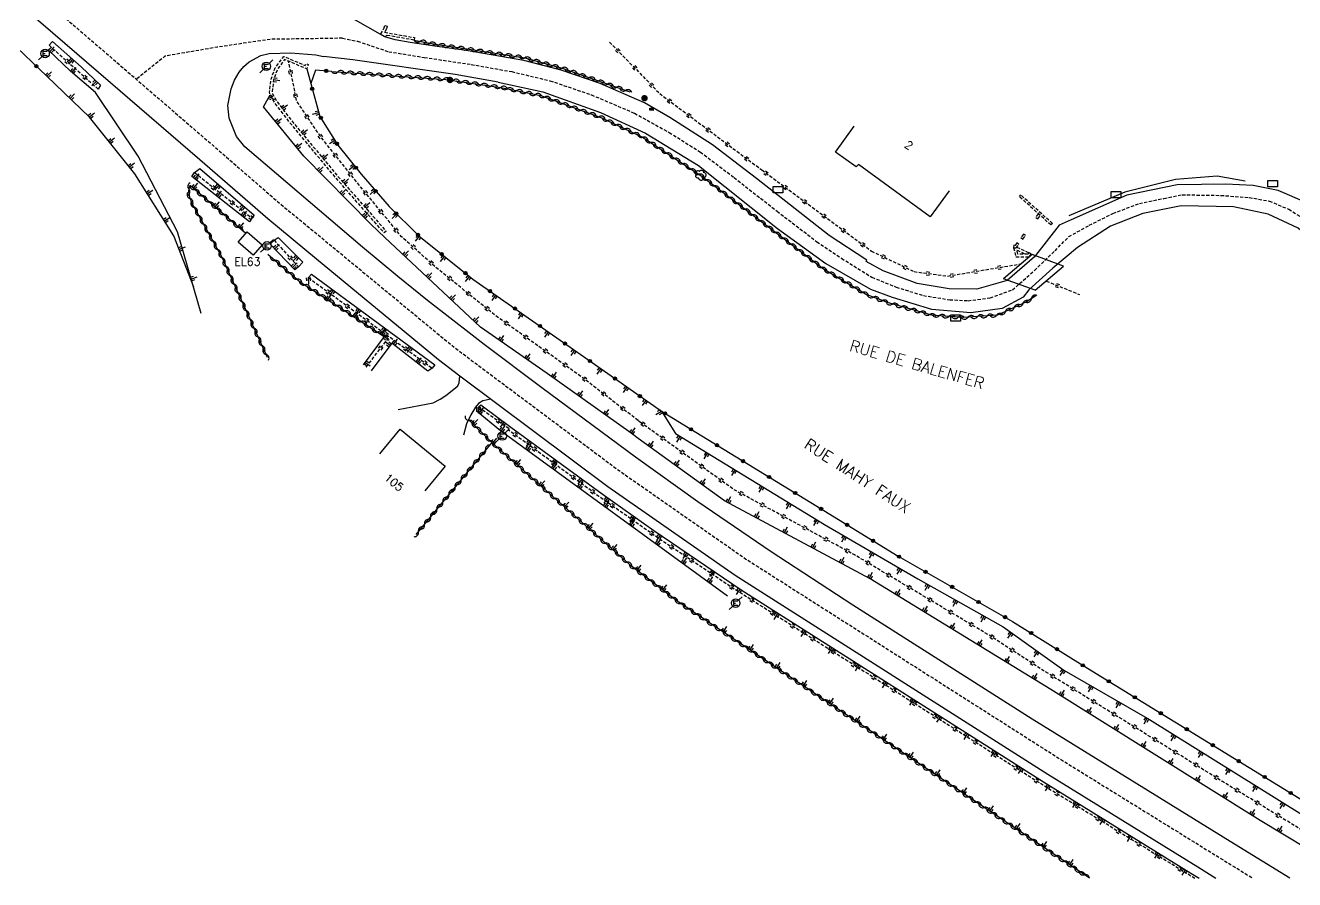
# Model space of a CAD drawing. Header units: millimetres. Extents: x 136000 to 137000, y 121000 to 122000.
# Drawn here: x 136686.6 to 136884.3, y 120999.8 to 121132.9 of the extents above; entities that cross this region are included whole.
import ezdxf
from ezdxf.enums import TextEntityAlignment as Align

# ---------------------------------------------------------------- set-up
doc = ezdxf.new("R2010")
doc.units = ezdxf.units.MM
doc.linetypes.add('DASHED', pattern=[0.75, 0.5, -0.25])
doc.layers.get('0').update_dxf_attribs({"linetype": 'CONTINUOUS'})
for name, color, linetype in [('W0001', 6, 'DASHED'), ('W0008', 7, 'CONTINUOUS'), ('W0100', 7, 'CONTINUOUS'), ('W0112', 1, 'DASHED'), ('W0120', 7, 'CONTINUOUS'), ('W0211', 2, 'CONTINUOUS'), ('W0220', 5, 'DASHED'), ('W0300', 7, 'CONTINUOUS'), ('W0302', 3, 'CONTINUOUS'), ('W0310', 3, 'CONTINUOUS'), ('W0322', 7, 'CONTINUOUS'), ('W0400', 7, 'CONTINUOUS'), ('W0471', 7, 'CONTINUOUS'), ('W0984', 7, 'CONTINUOUS'), ('W0989', 7, 'CONTINUOUS'), ('W0991', 7, 'CONTINUOUS'), ('W1471', 7, 'CONTINUOUS'), ('W1473', 7, 'CONTINUOUS')]:
    doc.layers.add(name, color=color, linetype=linetype)
doc.styles.get("Standard").update_dxf_attribs({"font": 'romans.shx', "width": 0.85})

# ---------------------------------------------------------------- blocks, each defined once
blk = doc.blocks.new('T471')
for p, q in [((-0.333334, 0.333334), (-0.333334, -0.333334)), ((-0.333334, 0.333334), (0.333334, 0.333334)), ((-0.333334, 0), (0, 0)), ((0.500001, 0.500001), (1.000002, 1.000002)), ((-0.500001, -0.500001), (-1.000002, -1.000002)), ((-0.333334, -0.333334), (0.333334, -0.333334))]:
    blk.add_line(p, q)
blk.add_ellipse((0, 0), major_axis=(0.471405, 0.471405), ratio=1, start_param=5.4977871438, end_param=11.780972451)
blk = doc.blocks.new('t211o')
at = {"color": 0, "linetype": 'Continuous'}
for p, q in [((-0.29, 0.5), (-0.29, 0)), ((0, 1), (0, 0)), ((0.29, 0.5), (0.29, 0))]:
    blk.add_line(p, q, dxfattribs=at)
blk = doc.blocks.new('t322o')
at = {"color": 0, "linetype": 'Continuous'}
for radius in [0.25, 0.15]:
    blk.add_circle((0, 0), radius, dxfattribs=at)
blk = doc.blocks.new('t310o')
at = {"color": 0, "linetype": 'Continuous'}
for centre, start, end in [((-0.5, 0.38), 216.8699, 323.1304), ((0.5, -0.37), 36.8699, 143.1303)]:
    blk.add_arc(centre, 0.625, start, end, dxfattribs=at)
blk = doc.blocks.new('t220o')
at = {"color": 0, "linetype": 'Continuous'}
for p, q in [((-0.25, 0.25), (0.25, 0.25)), ((-0.25, -0.25), (0.25, -0.25))]:
    blk.add_line(p, q, dxfattribs=at)
blk = doc.blocks.new('T1471')
at = {"color": 0, "linetype": 'Continuous', "flags": 128}
blk.add_lwpolyline([(-0.75, -0.5), (-0.75, 0.5), (0.75, 0.5), (0.75, -0.5), (-0.75, -0.5)], dxfattribs=at)
blk = doc.blocks.new('T400')
for p, q in [((-0.15, 0.3), (0.15, 0.3)), ((-0.15, -0.25), (-0.15, 0.3)), ((-0.15, 0.15), (0.15, 0.15)), ((-0.15, 0), (0.15, 0)), ((0.15, 0.3), (0.15, -0.25)), ((-0.15, -0.15), (0.15, -0.15)), ((-0.15, -0.25), (-0.15, -0.3)), ((-0.15, -0.3), (0.15, -0.3)), ((0.15, -0.3), (0.15, -0.25))]:
    blk.add_line(p, q)
blk = doc.blocks.new('T300')
for p, q in [((-0.8, 0.51), (-0.86, 0.34)), ((-0.86, 0.34), (-0.86, 0.17)), ((-0.86, 0.17), (-0.74, 0.06)), ((-0.69, 0.63), (-0.8, 0.51)), ((-0.8, -0.06), (-0.74, 0.06)), ((-0.74, 0.06), (-0.69, 0.11)), ((-0.57, 0.69), (-0.69, 0.63)), ((-0.46, 0.69), (-0.57, 0.69)), ((-0.29, 0.63), (-0.46, 0.69)), ((-0.29, 0.63), (-0.17, 0.74)), ((-0.23, 0.57), (-0.29, 0.63)), ((-0.17, 0.74), (-0.06, 0.8)), ((-0.06, 0.8), (0.06, 0.8)), ((0.06, 0.8), (0.23, 0.74)), ((0.23, 0.74), (0.34, 0.63)), ((0.34, 0.63), (0.4, 0.51)), ((0.46, 0.46), (0.34, 0.46)), ((0.4, 0.51), (0.4, 0.46)), ((0.57, 0.4), (0.46, 0.46)), ((0.57, 0.4), (0.69, 0.29)), ((0.69, 0.29), (0.74, 0.17)), ((0.74, 0.06), (0.69, -0.17)), ((0.74, 0.17), (0.74, 0.06)), ((-0.8, -0.17), (-0.8, -0.06)), ((-0.8, -0.23), (-0.8, -0.17)), ((-0.74, -0.34), (-0.8, -0.23)), ((-0.69, -0.4), (-0.74, -0.34)), ((-0.51, -0.46), (-0.69, -0.4)), ((-0.4, -0.46), (-0.51, -0.46)), ((-0.4, -0.46), (-0.34, -0.46)), ((-0.34, -0.46), (-0.34, -0.4)), ((-0.34, -0.51), (-0.34, -0.46)), ((-0.29, -0.63), (-0.34, -0.51)), ((-0.17, -0.74), (-0.29, -0.63)), ((-0.06, -0.8), (-0.17, -0.74)), ((0.06, -0.8), (-0.06, -0.8)), ((0.17, -0.74), (0.06, -0.8)), ((0.23, -0.69), (0.17, -0.74)), ((0.29, -0.46), (0.23, -0.46)), ((0.29, -0.63), (0.23, -0.69)), ((0.46, -0.4), (0.29, -0.46)), ((0.34, -0.51), (0.29, -0.63)), ((0.34, -0.51), (0.34, -0.46)), ((0.57, -0.34), (0.46, -0.4)), ((0.63, -0.29), (0.57, -0.34)), ((0.69, -0.17), (0.63, -0.29))]:
    blk.add_line(p, q)
blk = doc.blocks.new('T1473')
at = {"color": 0, "linetype": 'Continuous', "const_width": 0.5, "flags": 128}
blk.add_lwpolyline([(-0.25, 0, 1), (0.25, 0, 1)], format="xyb", close=True, dxfattribs=at)

msp = doc.modelspace()

# ---------------------------------------------------------------- linework, layer by layer
at = {"layer": 'W0001', "flags": 128}
for points in [[(136325.71, 121456.05), (136360.33, 121402.15), (136362.53, 121398.81), (136365.31, 121394.74), (136369.35, 121389.01), (136373.5, 121383.52), (136382.78, 121373.23), (136387.75, 121368.52), (136393.02, 121364.04), (136399.27, 121359.09), (136404.07, 121355.54), (136444.96, 121325.92), (136466.15, 121310.58), (136478, 121301.94), (136504.71, 121282.61), (136504.71, 121282.61), (136534.47, 121260.37), (136551.86, 121247.75), (136551.86, 121247.75), (136566.08, 121238.11), (136573.32, 121232.79), (136584.33, 121224.49), (136600.1, 121212.18), (136613.08, 121202.26), (136623.39, 121193.62), (136634.52, 121184.29), (136649.09, 121171.74), (136657.99, 121164.18), (136677.28, 121147.38), (136692.84, 121133.97), (136701.81, 121126.24), (136715.72, 121114.23), (136726.29, 121105.06), (136733.85, 121098.84), (136752.79, 121083.19), (136756.09, 121080.68), (136779.06, 121063.5), (136798.81, 121049.73), (136847.44, 121018.77), (136870.76, 121004.33), (136877.78, 121000)], [(136735.98, 121130.85), (136724.69, 121130.68), (136716.44, 121129.45), (136708.32, 121128.06), (136703.88, 121124.46)]]:
    msp.add_lwpolyline(points, dxfattribs=at)
at = {"layer": 'W0001'}
msp.add_lwpolyline([(136735.98, 121130.85), (136738.32, 121130.38), (136743.17, 121128.76), (136748.71, 121127.87), (136756.02, 121126.77), (136762.33, 121125.65), (136768.29, 121124.24), (136774.74, 121122.04), (136781.45, 121119.18), (136786.87, 121116.17), (136791.71, 121113.13), (136796.97, 121109.16), (136803.65, 121103.91), (136809.87, 121099.16), (136813.71, 121096.57), (136818.43, 121093.62), (136822.2, 121092.09), (136826.46, 121090.77), (136830.55, 121090.12), (136833.4, 121089.97), (136836.87, 121090.41), (136840.31, 121091.66), (136843.75, 121094.67), (136846.95, 121097.76), (136849.1, 121099.96), (136852.29, 121101.72), (136855.98, 121103.57), (136860.1, 121105.11), (136863.91, 121105.89), (136866.75, 121106.47), (136872.78, 121106.37), (136877.19, 121106.05), (136880.33, 121105.49), (136883.36, 121104.21), (136887.08, 121101.91)], dxfattribs=at)
at = {"layer": 'W0008', "flags": 128}
for points in [[(136675.3, 121145.1), (136690.87, 121131.68), (136699.84, 121123.96), (136713.74, 121111.94), (136724.34, 121102.76), (136731.93, 121096.5), (136750.91, 121080.82), (136754.27, 121078.27), (136777.29, 121061.05), (136797.14, 121047.22), (136845.83, 121016.21), (136869.17, 121001.76), (136872.02, 121000)], [(136883.54, 121000), (136874.9, 121005.34), (136843.37, 121024.81), (136815.48, 121042.52), (136802.72, 121050.83), (136791.33, 121058.63), (136781.62, 121065.58), (136767.03, 121076.39), (136758.05, 121083.15), (136756.17, 121084.59), (136749.2, 121089.99), (136744.57, 121093.76), (136739.11, 121098.3), (136739.11, 121098.3), (136720.78, 121113.95), (136719.47, 121115.55), (136718.34, 121118.39), (136718.14, 121120.4), (136718.62, 121122.95), (136719.17, 121124.32), (136719.9, 121125.59), (136720.61, 121126.45), (136721.46, 121127.17), (136723.26, 121128.15), (136724.58, 121128.49), (136727.91, 121128.59), (136731.8, 121128.25), (136733.01, 121128)], [(136744.66, 121073), (136750.08, 121074.06), (136751.19, 121074.65), (136752.05, 121075.21), (136753.32, 121076.17), (136753.92, 121076.7), (136754.17, 121077.17), (136754.27, 121078.27)], [(136759.06, 121074.63), (136757.81, 121074.38), (136757.16, 121073.94), (136756.71, 121073.37), (136755.98, 121072.21), (136755.31, 121070.8), (136754.82, 121069.02)]]:
    msp.add_lwpolyline(points, dxfattribs=at)
at = {"layer": 'W0008'}
for points in [[(136886.19, 121105.23), (136881.7, 121107.13), (136877.81, 121107.93), (136873.56, 121108.12), (136866, 121108), (136858.11, 121106.39), (136849.46, 121102.56), (136848.55, 121102.14), (136847.58, 121101.71), (136843.92, 121096.99), (136843.73, 121096.78), (136839.5, 121093.13), (136834.78, 121091.79), (136830.44, 121091.84), (136825.48, 121092.63), (136820.18, 121094.62), (136817.56, 121096.07), (136817.65, 121096.29), (136811.79, 121100.12), (136800.46, 121109), (136793.61, 121114.23), (136786.97, 121118.5), (136783.02, 121120.78), (136776.13, 121123.79), (136770.05, 121125.87), (136764.21, 121127.38), (136755.24, 121128.93), (136750.34, 121129.63), (136746.51, 121130.19), (136744.16, 121130.6), (136742.58, 121131.06), (136736.92, 121134.28)], [(136760.22, 121124.03), (136753.54, 121125.18), (136737.58, 121127.47), (136733.01, 121128)], [(136760.23, 121124.03), (136767.17, 121122.5), (136776.18, 121119.3), (136783.17, 121116.07), (136791.43, 121111.01), (136803.75, 121101.22), (136811.23, 121095.78), (136818.23, 121091.75)], [(137000, 121066.88), (136996.14, 121067.13), (136978.99, 121069.56), (136951.07, 121071.18), (136943.29, 121070.94), (136934.26, 121070.84), (136926.78, 121071.56), (136917.05, 121073.92), (136910.22, 121076.97), (136905.08, 121080.24), (136901.64, 121083.25), (136893.95, 121092.13), (136889.58, 121097.13), (136884.8, 121101.29), (136880.15, 121103.47), (136874.73, 121104.59), (136866.59, 121104.75), (136860.63, 121103.54), (136855.57, 121101.56), (136850.47, 121098.24), (136846.62, 121095.06), (136842.85, 121091.68), (136842, 121090.51), (136838.71, 121088.75)], [(136838.71, 121088.75), (136833.82, 121088.1), (136827.79, 121088.6), (136821.65, 121090.45), (136818.25, 121091.74)]]:
    msp.add_lwpolyline(points, dxfattribs=at)
at = {"layer": 'W0100'}
msp.add_lwpolyline([(136830.45, 121107.06), (136827.5, 121103.02), (136816.32, 121111.18), (136815.99, 121110.82), (136812.78, 121113.1), (136815.68, 121117.17)], dxfattribs=at)
at = {"layer": 'W0100', "flags": 128}
msp.add_lwpolyline([(136719.75, 121099.1), (136721.12, 121100.7), (136723.47, 121098.68), (136722.09, 121097.08)], close=True, dxfattribs=at)
msp.add_lwpolyline([(136741.77, 121066.1), (136744.95, 121069.96), (136751.96, 121064.2), (136748.78, 121060.34)], dxfattribs=at)
at = {"layer": 'W0112'}
for p, q in [((136742.48, 121132.45), (136742.57, 121132.83)), ((136841.6, 121106.44), (136841.37, 121106.21)), ((136846.55, 121102), (136841.6, 121106.44)), ((136844.27, 121102.72), (136844.66, 121103.24)), ((136844.66, 121103.24), (136844.33, 121103.48)), ((136840.91, 121098.18), (136841.33, 121098.72)), ((136841.96, 121099.58), (136842.35, 121100.11)), ((136842.35, 121100.11), (136842.02, 121100.34)), ((136840.5, 121098.2), (136840.91, 121098.18)), ((136842.88, 121097.41), (136841, 121098.3)), ((136841.04, 121097.84), (136842.4, 121097.2)), ((136842.95, 121096.79), (136843.24, 121097.23))]:
    msp.add_line(p, q, dxfattribs=at)
for points in [[(136747.12, 121130.57), (136742.89, 121131.31), (136742.6, 121131.09), (136741.99, 121131.41), (136741.94, 121131.54), (136742.48, 121132.45)], [(136742.57, 121132.83), (136742.95, 121132.74), (136742.85, 121132.3), (136742.54, 121131.78)], [(136742.54, 121131.78), (136747.19, 121130.96), (136747.12, 121130.57)], [(136846.55, 121102), (136846.31, 121101.77), (136841.37, 121106.21)], [(136844.33, 121103.48), (136843.95, 121102.95), (136844.27, 121102.72)], [(136840.72, 121098.59), (136840.52, 121098.6), (136840.5, 121098.2)], [(136841.33, 121098.72), (136841.01, 121098.97), (136840.72, 121098.59)], [(136842.02, 121100.34), (136841.64, 121099.81), (136841.96, 121099.58)], [(136840.49, 121098.2), (136840.86, 121096.8), (136842.95, 121096.79)], [(136843.24, 121097.23), (136842.9, 121097.45), (136842.73, 121097.2), (136841.17, 121097.2), (136841.01, 121097.81), (136841, 121097.81), (136841.04, 121097.84)]]:
    msp.add_lwpolyline(points, dxfattribs=at)
at = {"layer": 'W0112', "flags": 128}
msp.add_lwpolyline([(136742.77, 121100.79), (136742.47, 121100.52), (136734.9, 121109.14), (136727.73, 121117.78), (136725.51, 121120.67), (136724.71, 121122.02), (136724.62, 121122.5), (136724.85, 121124.47), (136725.5, 121126.26), (136726.84, 121128.02), (136730.17, 121126.61), (136730.27, 121126.91), (136730.65, 121126.78), (136730.41, 121126.07), (136727.57, 121127.28), (136726.97, 121127.53), (136725.83, 121126.04), (136725.25, 121124.4), (136725.02, 121122.48), (136725.07, 121122.19), (136725.83, 121120.9), (136728.03, 121118.03), (136735.21, 121109.4)], close=True, dxfattribs=at)
at = {"layer": 'W0120'}
msp.add_line((136843.84, 121091.63), (136838.94, 121093.4), dxfattribs=at)
msp.add_lwpolyline([(136843.86, 121091.63), (136848.29, 121095.35), (136843.39, 121097.17), (136838.94, 121093.4)], dxfattribs=at)
at = {"layer": 'W0211', "flags": 128}
for points in [[(136690.27, 121129.76), (136690.81, 121130.33), (136695.29, 121126.42), (136698.29, 121123.54), (136697.94, 121122.91)], [(136713.99, 121088), (136710.29, 121100.69), (136704.14, 121112.5), (136697.51, 121122.4), (136693.63, 121125.73), (136690.19, 121129)], [(136712.83, 121092.08), (136712.83, 121092.08), (136709.69, 121100.08), (136703.62, 121109.72), (136696.59, 121118.58), (136689.95, 121124.92)], [(136730.41, 121126.07), (136731.02, 121123.8)], [(136782.05, 121068.52), (136780.93, 121069.33), (136767.83, 121078.64), (136757.46, 121085.85), (136742.58, 121099.83), (136740.37, 121101.91), (136729.95, 121112.49), (136723.68, 121120.15), (136724.71, 121122.02)], [(136730.68, 121093.56), (136731.15, 121094.12), (136750.37, 121080), (136749.95, 121079.47), (136749.25, 121079), (136743.67, 121083.37), (136740.42, 121079.04)], [(136742.46, 121084.37), (136739.19, 121079.98)], [(136756.81, 121072.87), (136760.58, 121069.77), (136795.95, 121044.02)], [(136757.18, 121073.41), (136757.54, 121073.73), (136762.21, 121070.29), (136776.4, 121059.89), (136784.45, 121054.18), (136798.09, 121044.94), (136845.16, 121015.02), (136868.11, 121000.81), (136869.42, 121000)], [(136785.64, 121072.76), (136787.82, 121069.28), (136811.06, 121055.12), (136825.57, 121046.65), (136838.86, 121039.16), (136848.34, 121032.41), (136861.64, 121024.73), (136895.43, 121003.68), (136901.25, 121000)], [(136893.8, 121000), (136878.91, 121008.99), (136846.3, 121029.39), (136818.18, 121046.65), (136795.49, 121058.78), (136782.05, 121068.52)]]:
    msp.add_lwpolyline(points, dxfattribs=at)
for points in [[(136721.48, 121102.28), (136712.53, 121109.31), (136712.94, 121109.92), (136713.75, 121110.56), (136722.21, 121103.28), (136721.88, 121102.81)], [(136728.56, 121094.78), (136724.72, 121098.75), (136725.31, 121099.39), (136725.95, 121099.81), (136729.8, 121095.96), (136729.11, 121095.25)]]:
    msp.add_lwpolyline(points, close=True, dxfattribs=at)
at = {"layer": 'W0220'}
msp.add_line((136845.59, 121093.03), (136850.74, 121090.94), dxfattribs=at)
msp.add_lwpolyline([(136777.56, 121130.26), (136785.38, 121122.23), (136801.29, 121110.34), (136818.35, 121097.71), (136825, 121094.5), (136830.22, 121093.81), (136841.6, 121095.7)], dxfattribs=at)
at = {"layer": 'W0220', "flags": 128}
for points in [[(136690.27, 121129.76), (136694.62, 121125.9), (136697.94, 121122.91)], [(136782.6, 121070.85), (136773.25, 121078.07), (136759.77, 121087.67), (136750.49, 121095.18), (136745.19, 121099.93), (136739.77, 121106.52), (136732.49, 121115.61), (136728.85, 121121.07), (136727.57, 121127.28)], [(136712.94, 121109.92), (136721.88, 121102.81)], [(136725.31, 121099.39), (136729.11, 121095.25)], [(136730.68, 121093.56), (136749.95, 121079.47)], [(136739.66, 121079.63), (136743.28, 121084.34)], [(136757.18, 121073.41), (136762.04, 121069.98), (136761.87, 121069.98), (136761.83, 121069.87), (136775.91, 121059.54), (136785.52, 121052.77), (136797.07, 121045.06), (136844.99, 121014.59), (136867.94, 121000.51), (136868.76, 121000)], [(136897.63, 121000), (136873.04, 121015.07), (136845.12, 121032.37), (136836.62, 121037.9), (136815.73, 121050.38), (136796.95, 121060.53), (136782, 121071.29)]]:
    msp.add_lwpolyline(points, dxfattribs=at)
at = {"layer": 'W0302'}
msp.add_lwpolyline([(136876.58, 121108.6), (136872.2, 121109.36), (136865.7, 121108.85), (136857.82, 121106.86), (136849.08, 121103.18)], dxfattribs=at)
at = {"layer": 'W0310'}
msp.add_line((136820.99, 121089.63), (136817.68, 121090.89), dxfattribs=at)
for points in [[(136747.11, 121130.57), (136750.41, 121129.91), (136755.32, 121129.2), (136764.38, 121127.8), (136770.17, 121126.19), (136780.72, 121122.49)], [(136734.25, 121125.67), (136752.08, 121124.44), (136760.66, 121123.19)], [(136760.65, 121123.2), (136766.88, 121121.91), (136776.21, 121118.53), (136782.69, 121115.45), (136791.8, 121109.46), (136803.21, 121100.79), (136810.89, 121094.93), (136817.68, 121090.89)], [(136844.11, 121090.81), (136842.53, 121089.81), (136838.01, 121087.72), (136832.67, 121087.33), (136827.76, 121087.72), (136820.99, 121089.63)]]:
    msp.add_lwpolyline(points, dxfattribs=at)
at = {"layer": 'W0310', "flags": 128}
for points in [[(136720.9, 121100.45), (136712.32, 121107.85), (136712.14, 121107.81), (136712, 121107.08), (136712.14, 121106.09), (136712.52, 121105.15), (136717.17, 121096.73), (136724.24, 121081.17)], [(136724.33, 121097.22), (136729.44, 121092.86), (136729.44, 121092.86), (136734.94, 121089.35), (136742.46, 121084.37)], [(136852.32, 121000), (136792.98, 121039.89), (136788.07, 121043.2), (136781.01, 121048.61), (136759.22, 121067.89), (136755.77, 121071.33)], [(136759.22, 121067.89), (136747.42, 121053.53)]]:
    msp.add_lwpolyline(points, dxfattribs=at)
at = {"layer": 'W0322', "flags": 128}
for points in [[(136679, 121123.67), (136684.17, 121130.46), (136689.95, 121124.92)], [(136734.25, 121125.67), (136731.75, 121125.87), (136731.02, 121123.8), (136732.45, 121118.68), (136735.26, 121114.22), (136738.88, 121109.66), (136743.22, 121104.66), (136747.87, 121100.09), (136756.29, 121093.34), (136774.17, 121080.82), (136784.42, 121073.62), (136785.64, 121072.76), (136808.9, 121058.53), (136822.51, 121050.18), (136840.35, 121040.01), (136851.35, 121033.12), (136874.92, 121018.65), (136905.28, 121000)]]:
    msp.add_lwpolyline(points, dxfattribs=at)

# ---------------------------------------------------------------- block references
at = {"layer": 'W0211'}
for p, rotation in [((136690.4, 121128.8), 316.4557505466429), ((136693.99, 121127.55), 138.9006269855177), ((136693.82, 121125.56), 319.4083192659906), ((136689.95, 121124.92), 316.3244377114891), ((136697.65, 121124.15), 136.2712930136338), ((136725.24, 121124.37), 259.8000175763375), ((136693.57, 121121.47), 316.3244377114891), ((136724.55, 121121.73), 240.9073295040576), ((136726.6, 121119.85), 306.9713565599386), ((136696.59, 121118.58), 308.4521400638552), ((136725.7, 121117.68), 309.3200547235413), ((136732.28, 121119.28), 105.6245984694843), ((136729.75, 121115.97), 309.7101682359637), ((136699.7, 121114.67), 308.4521400638499), ((136728.87, 121113.81), 309.3200547235413), ((136734.78, 121114.98), 122.2119239869669), ((136732.94, 121112.12), 309.7101682355425), ((136702.81, 121110.75), 308.4521400638499), ((136732.26, 121110.14), 314.5525266872486), ((136737.81, 121111.01), 128.4874183859638), ((136712.72, 121107.51), 319.2274021913223), ((136712.97, 121108.97), 321.8589917823132), ((136736.17, 121108.3), 311.2807171380337), ((136705.59, 121106.6), 302.2040164041151), ((136716.76, 121107.97), 139.2648199933741), ((136716.47, 121106.22), 321.8589917823066), ((136735.77, 121106.58), 314.552526687225), ((136741.03, 121107.18), 130.8994149880268), ((136716.1, 121104.59), 319.227402191316), ((136720.55, 121104.71), 139.2648199933443), ((136739.47, 121104.55), 311.2807171377402), ((136708.25, 121102.37), 302.204016404101), ((136720.4, 121103.13), 321.8589917822832), ((136739.28, 121103.02), 314.5525266872309), ((136744.4, 121103.49), 135.5170906821241), ((136719.89, 121101.32), 319.2274021913097), ((136710.53, 121097.94), 291.3964700172588), ((136725.42, 121098.03), 314.0175110133347), ((136747.98, 121100), 141.2635186380244), ((136728.94, 121096.81), 134.8990451937114), ((136745.58, 121097.01), 316.7845762977522), ((136751.88, 121096.87), 141.2635186377061), ((136728.19, 121095.16), 314.0175110133347), ((136749.22, 121093.59), 316.7845762976598), ((136712.36, 121093.29), 291.3964700173671), ((136730.68, 121093.56), 182.9484181069704), ((136755.78, 121093.74), 141.2635186379621), ((136733.66, 121090.17), 327.421256508938), ((136734.59, 121091.6), 143.7123574785644), ((136752.87, 121090.17), 316.7845762980147), ((136759.85, 121090.84), 145.0056102070069), ((136738.62, 121088.64), 143.7123574785944), ((136737.84, 121087.43), 326.5068224948895), ((136756.51, 121086.74), 316.7845762980698), ((136763.95, 121087.97), 145.0056102067901), ((136742.01, 121084.67), 326.5068224948895), ((136742.65, 121085.68), 143.7123574785711), ((136742.46, 121084.37), 233.3453722495067), ((136760.5, 121083.74), 325.1869351104464), ((136768.04, 121085.11), 145.0056102072288), ((136743.42, 121083.04), 53.15197941507387), ((136743.89, 121083.19), 321.9810369578329), ((136746.68, 121082.72), 143.7123574785509), ((136747.61, 121080.29), 321.9810369575931), ((136764.6, 121080.89), 325.186935110253), ((136772.14, 121082.24), 145.0056102071576), ((136739.47, 121080.36), 233.345372250162), ((136768.7, 121078.02), 324.5921266478695), ((136776.23, 121079.37), 144.9213294557506), ((136772.77, 121075.13), 324.5921266477772), ((136780.33, 121076.49), 144.9213294553138), ((136757.18, 121073.41), 182.9484181069704), ((136757.25, 121072.51), 320.5348584238034), ((136776.85, 121072.23), 324.59212664821), ((136783.26, 121074.44), 144.9213294554946), ((136785.64, 121072.76), 122.0210882165284), ((136756.34, 121070.76), 315.0123420602596), ((136761.17, 121071.05), 143.5495777558353), ((136760.68, 121069.7), 323.9351855532757), ((136780.93, 121069.33), 324.5921266481095), ((136788.58, 121068.81), 148.6511610000903), ((136759.32, 121067.8), 318.5066557913702), ((136765.21, 121068.09), 143.7903749834582), ((136764.72, 121066.76), 323.9351855532757), ((136783.77, 121067.27), 324.094200363137), ((136763.06, 121064.49), 318.5066557913702), ((136769.24, 121065.14), 143.7903749834416), ((136787.82, 121064.34), 324.094200363626), ((136792.85, 121066.21), 148.6511609998415), ((136768.76, 121063.81), 323.9351855532224), ((136797.12, 121063.61), 148.6511609996658), ((136766.81, 121061.17), 318.506655791364), ((136773.28, 121062.18), 143.7903749835949), ((136772.8, 121060.87), 323.935185553329), ((136791.87, 121061.41), 324.0942003635095), ((136801.39, 121061.01), 148.651160999909), ((136777.31, 121059.23), 143.9749322264551), ((136776.85, 121057.93), 323.9351855532855), ((136795.96, 121058.54), 331.8631938923303), ((136770.55, 121057.86), 318.5066557913702), ((136800.37, 121056.18), 331.8631938929023), ((136805.66, 121058.41), 148.6511610002076), ((136774.3, 121054.55), 318.5066557913702), ((136781.38, 121056.32), 144.7960975399393), ((136780.89, 121054.98), 323.9351855532757), ((136809.93, 121055.81), 148.6511610000922), ((136785.48, 121053.46), 145.4853294492833), ((136784.93, 121052.04), 323.9351855532922), ((136804.77, 121053.82), 331.8631938926325), ((136814.24, 121053.26), 149.727826169042), ((136778.05, 121051.23), 318.506655791364), ((136809.18, 121051.46), 331.8631938923568), ((136788.97, 121049.09), 323.9351855532757), ((136789.61, 121050.64), 145.7804476133477), ((136813.59, 121049.11), 331.863193892948), ((136818.56, 121050.74), 149.7278261685479), ((136781.84, 121047.98), 322.4971323849867), ((136793.02, 121046.15), 323.9351855532757), ((136793.75, 121047.84), 146.075565777399), ((136818, 121046.75), 331.8631938926227), ((136822.88, 121048.22), 149.7278261693679), ((136785.81, 121044.93), 322.4971323849867), ((136797.91, 121045.06), 146.370683941654), ((136822.27, 121044.14), 328.4586235080228), ((136827.21, 121045.73), 150.5918121349696), ((136831.56, 121043.27), 150.5918121344097), ((136803.73, 121041.18), 147.7336886464625), ((136826.53, 121041.53), 328.458623508087), ((136795.25, 121038.37), 326.0853103634444), ((136830.79, 121038.91), 328.4586235078881), ((136835.92, 121040.82), 150.5918121345912), ((136807.96, 121038.51), 147.7336886463723), ((136835.05, 121036.3), 328.458623507752), ((136840.18, 121038.22), 144.5662777304819), ((136799.4, 121035.58), 326.0853103632883), ((136812.19, 121035.84), 147.7336886463953), ((136844.26, 121035.32), 144.5662777307815), ((136803.55, 121032.79), 326.085310363339), ((136816.42, 121033.17), 147.7336886463493), ((136839.31, 121033.68), 328.4586235079834), ((136843.58, 121031.06), 328.4586235077838), ((136848.33, 121032.42), 144.5662777301061), ((136807.7, 121030), 326.0853103634544), ((136820.64, 121030.5), 147.7336886464183), ((136847.83, 121028.44), 327.9749453432354), ((136852.66, 121029.92), 149.9982102686037), ((136811.85, 121027.21), 326.0853103634352), ((136824.87, 121027.83), 147.7336886463723), ((136856.99, 121027.42), 149.9982102684874), ((136816, 121024.42), 326.0853103632901), ((136829.1, 121025.16), 147.7336886463953), ((136852.07, 121025.78), 327.9749453433844), ((136856.31, 121023.13), 327.9749453433051), ((136861.32, 121024.92), 149.9982102681979), ((136820.15, 121021.63), 326.0853103633374), ((136833.33, 121022.49), 147.7336886464095), ((136860.55, 121020.48), 327.9749453429607), ((136865.57, 121022.28), 148.0712089415912), ((136824.29, 121018.84), 326.085310363383), ((136837.56, 121019.83), 147.7336886463723), ((136869.81, 121019.64), 148.0712089414566), ((136864.79, 121017.83), 327.9749453431079), ((136828.44, 121016.05), 326.0853103634271), ((136841.79, 121017.16), 147.7336886464024), ((136869.02, 121015.18), 327.9749453432521), ((136874.06, 121017), 148.0712089413205), ((136832.59, 121013.26), 326.0853103632919), ((136846.02, 121014.49), 148.2240662071027), ((136873.26, 121012.53), 327.9749453434725), ((136878.3, 121014.35), 148.0712089417349), ((136836.74, 121010.47), 326.0853103633948), ((136850.27, 121011.86), 148.2240662071841), ((136882.55, 121011.71), 148.071208941596), ((136877.5, 121009.88), 327.974945343293), ((136840.89, 121007.68), 326.085310363368), ((136854.52, 121009.23), 148.2240662071399), ((136881.77, 121007.27), 328.8544469021333), ((136845.04, 121004.89), 326.0853103633906), ((136858.78, 121006.59), 148.2240662071628), ((136863.03, 121003.96), 148.2240662071399), ((136849.19, 121002.1), 326.0853103633571), ((136867.28, 121001.33), 148.2240662070868)]:
    msp.add_blockref('t211o', p, dxfattribs=dict(at, rotation=rotation))
at = {"layer": 'W0220'}
for p, rotation in [((136778.86, 121128.92), 314.2230776664311), ((136693.08, 121127.27), 318.4400503266469), ((136781.48, 121126.23), 314.2230776664311), ((136781.48, 121126.23), 314.2230776664311), ((136781.48, 121126.23), 314.2230776664311), ((136781.48, 121126.23), 314.2230776664311), ((136781.48, 121126.23), 314.2230776664311), ((136781.48, 121126.23), 314.2230776664311), ((136695.87, 121124.77), 318.0019387401823), ((136727.92, 121125.57), 101.6035302939667), ((136728.68, 121121.9), 101.6035302939667), ((136784.1, 121123.54), 314.2230776664311), ((136784.1, 121123.54), 314.2230776664311), ((136784.1, 121123.54), 314.2230776664311), ((136784.1, 121123.54), 314.2230776664311), ((136784.1, 121123.54), 314.2230776664311), ((136786.91, 121121.08), 323.2241241647071), ((136786.91, 121121.08), 323.2241241647071), ((136786.91, 121121.08), 323.2241241647071), ((136786.91, 121121.08), 323.2241241647071), ((136730.46, 121118.65), 123.7054995724089), ((136789.91, 121118.84), 323.2241241647071), ((136789.91, 121118.84), 323.2241241647071), ((136789.91, 121118.84), 323.2241241647071), ((136792.92, 121116.59), 323.2241241647071), ((136792.92, 121116.59), 323.2241241647071), ((136732.55, 121115.54), 128.6761666591694), ((136795.92, 121114.35), 323.2241241647071), ((136734.89, 121112.61), 128.6761666591694), ((136798.92, 121112.1), 323.2241241647071), ((136737.23, 121109.68), 128.6761666591694), ((136801.93, 121109.86), 323.5128639765192), ((136715.88, 121107.58), 321.4795350484105), ((136739.58, 121106.76), 128.6761666591694), ((136804.95, 121107.63), 323.5128639765192), ((136718.81, 121105.25), 321.4795350484105), ((136807.96, 121105.4), 323.5128639765192), ((136721.74, 121102.91), 321.4795350484105), ((136741.96, 121103.86), 129.4510215900139), ((136810.98, 121103.17), 323.5128639765192), ((136744.34, 121100.96), 129.4510215900139), ((136813.99, 121100.94), 323.5128639765192), ((136746.99, 121098.32), 138.1615667465557), ((136817.01, 121098.71), 323.5128639765192), ((136727.84, 121096.63), 312.4766290675055), ((136820.22, 121096.81), 334.2468202699778), ((136820.22, 121096.81), 334.2468202699778), ((136820.22, 121096.81), 334.2468202699778), ((136820.22, 121096.81), 334.2468202699778), ((136820.22, 121096.81), 334.2468202699778), ((136820.22, 121096.81), 334.2468202699778), ((136749.78, 121095.82), 138.1615667465557), ((136823.6, 121095.18), 334.2468202699778), ((136823.6, 121095.18), 334.2468202699778), ((136823.6, 121095.18), 334.2468202699778), ((136823.6, 121095.18), 334.2468202699778), ((136823.6, 121095.18), 334.2468202699778), ((136827.17, 121094.22), 352.476638707507), ((136827.17, 121094.22), 352.476638707507), ((136827.17, 121094.22), 352.476638707507), ((136827.17, 121094.22), 352.476638707507), ((136834.59, 121094.54), 9.393809022705625), ((136834.59, 121094.54), 9.393809022705625), ((136838.29, 121095.15), 9.393809022705625), ((136752.67, 121093.42), 141.0253937603758), ((136830.89, 121093.92), 9.393809022705625), ((136830.89, 121093.92), 9.393809022705625), ((136830.89, 121093.92), 9.393809022705625), ((136847.32, 121092.33), 337.9098939455753), ((136733.71, 121091.34), 323.8210999198441), ((136755.58, 121091.07), 141.0253937603758), ((136736.73, 121089.13), 323.8210999198441), ((136758.5, 121088.71), 141.0253937603758), ((136739.76, 121086.92), 323.8210999198441), ((136761.49, 121086.45), 144.522601314568), ((136742.79, 121084.7), 323.8210999198441), ((136764.54, 121084.27), 144.522601314568), ((136741.95, 121082.61), 52.4469854827913), ((136745.82, 121082.49), 323.8210999198441), ((136748.84, 121080.28), 323.8210999198441), ((136767.6, 121082.1), 144.522601314568), ((136770.65, 121079.92), 144.522601314568), ((136773.69, 121077.73), 142.3442410480701), ((136776.66, 121075.44), 142.3442410480701), ((136779.63, 121073.15), 142.3442410480701), ((136760.25, 121071.25), 324.8259713497642), ((136782.78, 121070.72), 144.2738891349947), ((136762.86, 121069.12), 323.7166980854851), ((136785.83, 121068.53), 144.2738891349947), ((136765.88, 121066.9), 323.7166980854851), ((136768.9, 121064.68), 323.7166980854851), ((136788.87, 121066.34), 144.2738891349947), ((136791.92, 121064.15), 144.2738891349947), ((136771.93, 121062.46), 323.7166980854851), ((136794.96, 121061.96), 144.2738891349947), ((136774.95, 121060.24), 323.7166980854851), ((136798.09, 121059.92), 151.5928035749144), ((136778, 121058.07), 324.8287700088123), ((136801.39, 121058.13), 151.5928035749144), ((136781.07, 121055.91), 324.8287700088123), ((136804.69, 121056.35), 151.5928035749144), ((136784.13, 121053.75), 324.8287700088123), ((136807.99, 121054.56), 151.5928035749144), ((136811.29, 121052.78), 151.5928035749144), ((136787.23, 121051.63), 326.2708948716917), ((136814.58, 121051), 151.5928035749144), ((136790.35, 121049.55), 326.2708948716917), ((136817.83, 121049.12), 149.140234413487), ((136793.46, 121047.46), 326.2708948716917), ((136821.05, 121047.2), 149.140234413487), ((136796.58, 121045.38), 326.2708948716917), ((136824.27, 121045.27), 149.140234413487), ((136799.74, 121043.36), 327.5518369012207), ((136827.49, 121043.35), 149.140234413487), ((136802.91, 121041.35), 327.5518369012207), ((136830.71, 121041.43), 149.140234413487), ((136806.07, 121039.33), 327.5518369012207), ((136833.93, 121039.5), 149.140234413487), ((136809.23, 121037.32), 327.5518369012207), ((136837.13, 121037.56), 147.0175749520113), ((136812.4, 121035.31), 327.5518369012207), ((136840.28, 121035.52), 147.0175749520113), ((136815.56, 121033.3), 327.5518369012207), ((136843.43, 121033.48), 147.0175749520113), ((136818.73, 121031.29), 327.5518369012207), ((136846.59, 121031.47), 148.2100460193329), ((136821.89, 121029.27), 327.5518369012207), ((136849.78, 121029.49), 148.2100460193329), ((136825.06, 121027.26), 327.5518369012207), ((136852.97, 121027.51), 148.2100460193329), ((136828.22, 121025.25), 327.5518369012207), ((136856.15, 121025.54), 148.2100460193329), ((136831.39, 121023.24), 327.5518369012207), ((136859.34, 121023.56), 148.2100460193329), ((136834.55, 121021.23), 327.5518369012207), ((136862.53, 121021.59), 148.2100460193329), ((136837.72, 121019.21), 327.5518369012207), ((136865.71, 121019.61), 148.2100460193329), ((136840.88, 121017.2), 327.5518369012207), ((136868.9, 121017.64), 148.2100460193329), ((136844.04, 121015.19), 327.5518369012207), ((136872.09, 121015.66), 148.2100460193329), ((136847.23, 121013.21), 328.4708180078371), ((136875.28, 121013.7), 148.4973284712495), ((136850.43, 121011.25), 328.4708180078371), ((136878.48, 121011.74), 148.4973284712495), ((136853.62, 121009.29), 328.4708180078371), ((136881.68, 121009.78), 148.4973284712495), ((136856.82, 121007.33), 328.4708180078371), ((136860.02, 121005.37), 328.4708180078371), ((136863.21, 121003.41), 328.4708180078371), ((136866.41, 121001.45), 328.4708180078371)]:
    msp.add_blockref('t220o', p, dxfattribs=dict(at, rotation=rotation))
at = {"layer": 'W0300'}
msp.add_blockref('T300', (136791.83, 121109.5), dxfattribs=at)
at = {"layer": 'W0310'}
for p, rotation in [((136748.09, 121130.38), 348.7568861042223), ((136749.56, 121130.08), 348.7568861042223), ((136751.04, 121129.82), 351.6622961274047), ((136752.52, 121129.6), 351.6622961274047), ((136754.01, 121129.39), 351.6622961274047), ((136755.49, 121129.17), 351.2306319838767), ((136756.97, 121128.94), 351.2306319838767), ((136758.45, 121128.71), 351.2306319838767), ((136759.94, 121128.48), 351.2306319838767), ((136761.42, 121128.25), 351.2306319838767), ((136762.9, 121128.02), 351.2306319838767), ((136764.39, 121127.8), 344.4880855866898), ((136765.83, 121127.4), 344.4880855866898), ((136767.27, 121126.99), 344.4880855866898), ((136768.72, 121126.59), 344.4880855866898), ((136770.17, 121126.19), 344.4880855866898), ((136771.58, 121125.7), 340.680049511421), ((136735.25, 121125.6), 356.0591184269886), ((136736.74, 121125.5), 356.0591184269886), ((136738.24, 121125.39), 356.0591184269886), ((136739.74, 121125.29), 356.0591184269886), ((136741.23, 121125.19), 356.0591184269886), ((136742.73, 121125.09), 356.0591184269886), ((136744.23, 121124.98), 356.0591184269886), ((136745.72, 121124.88), 356.0591184269886), ((136747.22, 121124.78), 356.0591184269886), ((136748.72, 121124.67), 356.0591184269886), ((136750.21, 121124.57), 356.0591184269886), ((136751.71, 121124.47), 356.0591184269886), ((136753.2, 121124.28), 351.7305158170213), ((136754.68, 121124.06), 351.7305158170213), ((136756.17, 121123.85), 351.7305158170213), ((136773, 121125.2), 340.680049511421), ((136774.41, 121124.7), 340.680049511421), ((136775.83, 121124.21), 340.680049511421), ((136777.24, 121123.71), 340.680049511421), ((136757.65, 121123.63), 351.7305158170213), ((136759.14, 121123.41), 351.7305158170213), ((136760.62, 121123.2), 351.7305158170213), ((136761.63, 121122.99), 348.3085136300365), ((136763.1, 121122.69), 348.3085136300365), ((136764.57, 121122.39), 348.3085136300365), ((136766.04, 121122.08), 348.3085136300365), ((136767.48, 121121.69), 340.0917737889501), ((136778.66, 121123.21), 340.680049511421), ((136780.08, 121122.72), 340.680049511421), ((136768.89, 121121.18), 340.0917737889501), ((136770.3, 121120.67), 340.0917737889501), ((136771.71, 121120.16), 340.0917737889501), ((136773.12, 121119.65), 340.0917737889501), ((136774.53, 121119.14), 340.0917737889501), ((136775.94, 121118.63), 340.0917737889501), ((136777.31, 121118.01), 334.5854977732228), ((136778.66, 121117.36), 334.5854977732228), ((136780.02, 121116.72), 334.5854977732228), ((136781.37, 121116.08), 334.5854977732228), ((136782.73, 121115.43), 326.6758571635441), ((136783.98, 121114.6), 326.6758571635441), ((136785.23, 121113.78), 326.6758571635441), ((136786.49, 121112.96), 326.6758571635441), ((136787.74, 121112.13), 326.6758571635441), ((136788.99, 121111.31), 326.6758571635441), ((136790.25, 121110.48), 326.6758571635441), ((136791.5, 121109.66), 326.6758571635441), ((136712.05, 121107.34), 259.5509962851443), ((136792.71, 121108.77), 322.7398710856077), ((136793.9, 121107.86), 322.7398710856077), ((136712.23, 121105.87), 291.9633383061064), ((136712.95, 121107.31), 139.2274021913394), ((136714.08, 121106.33), 139.2274021913394), ((136795.1, 121106.96), 322.7398710856077), ((136796.29, 121106.05), 322.7398710856077), ((136712.87, 121104.51), 298.8893073008039), ((136715.22, 121105.35), 139.2274021913394), ((136716.35, 121104.37), 139.2274021913394), ((136797.48, 121105.14), 322.7398710856077), ((136798.68, 121104.23), 322.7398710856077), ((136713.6, 121103.2), 298.8893073008039), ((136714.32, 121101.89), 298.8893073008039), ((136717.49, 121103.39), 139.2274021913394), ((136718.63, 121102.41), 139.2274021913394), ((136799.87, 121103.32), 322.7398710856077), ((136801.07, 121102.41), 322.7398710856077), ((136715.05, 121100.57), 298.8893073008039), ((136719.76, 121101.43), 139.2274021913394), ((136802.26, 121101.51), 322.7398710856077), ((136803.45, 121100.6), 322.7257834058839), ((136804.65, 121099.69), 322.7257834058839), ((136715.77, 121099.26), 298.8893073008039), ((136716.5, 121097.95), 298.8893073008039), ((136805.84, 121098.78), 322.7257834058839), ((136807.03, 121097.87), 322.7257834058839), ((136717.21, 121096.63), 294.4478819058737), ((136725.47, 121096.25), 319.5231299986557), ((136808.23, 121096.96), 322.7257834058839), ((136809.42, 121096.05), 322.7257834058839), ((136717.84, 121095.27), 294.4478819058737), ((136718.46, 121093.9), 294.4478819058737), ((136726.61, 121095.27), 319.5231299986557), ((136727.75, 121094.3), 319.5231299986557), ((136810.61, 121095.15), 322.7257834058839), ((136811.88, 121094.35), 329.1967118446537), ((136719.08, 121092.53), 294.4478819058737), ((136728.9, 121093.33), 319.5231299986557), ((136730.1, 121092.44), 327.4212565090111), ((136813.17, 121093.58), 329.1967118446537), ((136814.46, 121092.81), 329.1967118446537), ((136815.74, 121092.04), 329.1967118446537), ((136719.7, 121091.17), 294.4478819058737), ((136720.32, 121089.8), 294.4478819058737), ((136731.36, 121091.63), 327.4212565090111), ((136732.63, 121090.82), 327.4212565090111), ((136733.89, 121090.02), 327.4212565090111), ((136817.03, 121091.27), 329.1967118446537), ((136818.65, 121090.52), 159.1564766726639), ((136820.06, 121089.98), 159.1564766726639), ((136843.27, 121090.27), 212.3491715767923), ((136720.94, 121088.44), 294.4478819058737), ((136735.15, 121089.2), 326.5068224949068), ((136736.4, 121088.38), 326.5068224949068), ((136821.63, 121089.45), 164.2450667186909), ((136823.08, 121089.04), 164.2450667186909), ((136824.52, 121088.63), 164.2450667186909), ((136825.96, 121088.23), 164.2450667186909), ((136839.24, 121088.29), 204.7760536570014), ((136840.6, 121088.91), 204.7760536570014), ((136841.96, 121089.54), 204.7760536570014), ((136721.56, 121087.07), 294.4478819058737), ((136722.18, 121085.71), 294.4478819058737), ((136737.66, 121087.55), 326.5068224949068), ((136738.91, 121086.72), 326.5068224949068), ((136740.16, 121085.89), 326.5068224949068), ((136827.41, 121087.82), 164.2450667186909), ((136828.89, 121087.63), 175.447801902415), ((136830.39, 121087.51), 175.447801902415), ((136831.88, 121087.39), 175.447801902415), ((136833.38, 121087.38), 184.1548476297653), ((136834.87, 121087.49), 184.1548476297653), ((136836.37, 121087.6), 184.1548476297653), ((136837.86, 121087.71), 184.1548476297653), ((136722.8, 121084.34), 294.4478819058737), ((136741.41, 121085.07), 326.5068224949068), ((136723.42, 121082.98), 294.4478819058737), ((136724.04, 121081.61), 294.4478819058737), ((136755.78, 121071.32), 135.0123420603738), ((136756.84, 121070.26), 135.0123420603738), ((136757.91, 121069.2), 135.0123420603738), ((136758.97, 121068.14), 135.0123420603738), ((136758.26, 121066.73), 230.5985983571809), ((136760.07, 121067.13), 138.5066557913679), ((136761.2, 121066.14), 138.5066557913679), ((136756.36, 121064.41), 230.5985983571809), ((136757.31, 121065.57), 230.5985983571809), ((136762.32, 121065.14), 138.5066557913679), ((136763.45, 121064.15), 138.5066557913679), ((136754.46, 121062.09), 230.5985983571809), ((136755.41, 121063.25), 230.5985983571809), ((136764.57, 121063.16), 138.5066557913679), ((136765.69, 121062.16), 138.5066557913679), ((136753.5, 121060.94), 230.5985983571809), ((136766.82, 121061.17), 138.5066557913679), ((136767.94, 121060.17), 138.5066557913679), ((136751.6, 121058.62), 230.5985983571809), ((136752.55, 121059.78), 230.5985983571809), ((136769.06, 121059.18), 138.5066557913679), ((136770.19, 121058.19), 138.5066557913679), ((136749.7, 121056.3), 230.5985983571809), ((136750.65, 121057.46), 230.5985983571809), ((136771.31, 121057.19), 138.5066557913679), ((136772.43, 121056.2), 138.5066557913679), ((136748.74, 121055.14), 230.5985983571809), ((136773.56, 121055.2), 138.5066557913679), ((136774.68, 121054.21), 138.5066557913679), ((136747.79, 121053.98), 230.5985983571809), ((136775.8, 121053.22), 138.5066557913679), ((136776.93, 121052.22), 138.5066557913679), ((136778.05, 121051.23), 138.5066557913679), ((136779.18, 121050.24), 138.5066557913679), ((136780.3, 121049.24), 138.5066557913679), ((136781.45, 121048.28), 142.4971323849973), ((136782.64, 121047.36), 142.4971323849973), ((136783.83, 121046.45), 142.4971323849973), ((136785.02, 121045.54), 142.4971323849973), ((136786.21, 121044.63), 142.4971323849973), ((136787.4, 121043.71), 142.4971323849973), ((136788.61, 121042.83), 146.0853103633503), ((136789.86, 121041.99), 146.0853103633503), ((136791.1, 121041.16), 146.0853103633503), ((136792.35, 121040.32), 146.0853103633503), ((136793.59, 121039.48), 146.0853103633657), ((136794.83, 121038.65), 146.0853103633657), ((136796.08, 121037.81), 146.0853103633657), ((136797.32, 121036.97), 146.0853103633657), ((136798.57, 121036.14), 146.0853103633657), ((136799.81, 121035.3), 146.0853103633657), ((136801.06, 121034.46), 146.0853103633657), ((136802.3, 121033.63), 146.0853103633657), ((136803.55, 121032.79), 146.0853103633657), ((136804.79, 121031.95), 146.0853103633657), ((136806.04, 121031.11), 146.0853103633657), ((136807.28, 121030.28), 146.0853103633657), ((136808.53, 121029.44), 146.0853103633657), ((136809.77, 121028.6), 146.0853103633657), ((136811.02, 121027.77), 146.0853103633657), ((136812.26, 121026.93), 146.0853103633657), ((136813.51, 121026.09), 146.0853103633657), ((136814.75, 121025.26), 146.0853103633657), ((136816, 121024.42), 146.0853103633657), ((136817.24, 121023.58), 146.0853103633657), ((136818.49, 121022.75), 146.0853103633657), ((136819.73, 121021.91), 146.0853103633657), ((136820.98, 121021.07), 146.0853103633657), ((136822.22, 121020.23), 146.0853103633657), ((136823.47, 121019.4), 146.0853103633657), ((136824.71, 121018.56), 146.0853103633657), ((136825.95, 121017.72), 146.0853103633657), ((136827.2, 121016.89), 146.0853103633657), ((136828.44, 121016.05), 146.0853103633657), ((136829.69, 121015.21), 146.0853103633657), ((136830.93, 121014.38), 146.0853103633657), ((136832.18, 121013.54), 146.0853103633657), ((136833.42, 121012.7), 146.0853103633657), ((136834.67, 121011.87), 146.0853103633657), ((136835.91, 121011.03), 146.0853103633657), ((136837.16, 121010.19), 146.0853103633657), ((136838.4, 121009.35), 146.0853103633657), ((136839.65, 121008.52), 146.0853103633657), ((136840.89, 121007.68), 146.0853103633657), ((136842.14, 121006.84), 146.0853103633657), ((136843.38, 121006.01), 146.0853103633657), ((136844.63, 121005.17), 146.0853103633657), ((136845.87, 121004.33), 146.0853103633657), ((136847.12, 121003.5), 146.0853103633657), ((136848.36, 121002.66), 146.0853103633657), ((136849.61, 121001.82), 146.0853103633657), ((136850.85, 121000.98), 146.0853103633657), ((136851.49, 121000.56), 146.0853103633657)]:
    msp.add_blockref('t310o', p, dxfattribs=dict(at, rotation=rotation))
at = {"layer": 'W0322'}
for p, rotation in [((136688.3, 121126.5), 316.214617635575), ((136733.45, 121125.77), 176.6566093932361), ((136731.25, 121122.98), 285.6245984695202), ((136732.6, 121118.44), 302.2119239865577), ((136735.13, 121114.42), 302.2119239865577), ((136738.07, 121110.69), 308.4874183859108), ((136741.14, 121107.06), 310.8994149882678), ((136744.34, 121103.56), 315.517090682385), ((136747.73, 121100.23), 315.517090682385), ((136751.42, 121097.24), 321.2635186378535), ((136755.12, 121094.27), 321.2635186378535), ((136758.96, 121091.47), 325.0056102071074), ((136762.85, 121088.74), 325.0056102071074), ((136766.74, 121086.02), 325.0056102071074), ((136770.63, 121083.29), 325.0056102071074), ((136774.52, 121080.57), 324.9213294555722), ((136778.41, 121077.84), 324.9213294555722), ((136782.3, 121075.11), 324.9213294555722), ((136786.21, 121072.42), 328.5488120294143), ((136790.26, 121069.94), 328.5488120294143), ((136794.31, 121067.46), 328.5488120294143), ((136798.36, 121064.98), 328.5488120294143), ((136802.42, 121062.5), 328.5488120294143), ((136806.47, 121060.02), 328.5488120294143), ((136810.52, 121057.54), 328.4521972115107), ((136814.57, 121055.06), 328.4521972115107), ((136818.61, 121052.57), 328.4521972115107), ((136822.66, 121050.09), 330.3062761500958), ((136826.79, 121047.74), 330.3062761500958), ((136830.92, 121045.39), 330.3062761500958), ((136835.04, 121043.03), 330.3062761500958), ((136839.17, 121040.68), 330.3062761500958), ((136843.22, 121038.21), 327.9535555061618), ((136847.25, 121035.69), 327.9535555061618), ((136851.28, 121033.17), 327.9535555061618), ((136855.32, 121030.68), 328.4500315101034), ((136859.37, 121028.19), 328.4500315101034), ((136863.42, 121025.71), 328.4500315101034), ((136867.47, 121023.22), 328.4500315101034), ((136871.52, 121020.74), 328.4500315101034), ((136875.56, 121018.25), 328.4367083336974), ((136879.61, 121015.77), 328.4367083336974), ((136883.66, 121013.28), 328.4367083336974)]:
    msp.add_blockref('t322o', p, dxfattribs=dict(at, rotation=rotation))
at = {"layer": 'W0400', "rotation": 90}
msp.add_blockref('T400', (136784.13, 121119.81), dxfattribs=at)
at = {"layer": 'W0471'}
for p in [(136689.65, 121128.48), (136724.12, 121126.48), (136724.22, 121098.52), (136760.83, 121068.89), (136797.21, 121042.86)]:
    msp.add_blockref('T471', p, dxfattribs=at)
at = {"layer": 'W1471'}
for p in [(136880.85, 121108.2), (136803.79, 121107.25), (136856.46, 121106.47), (136831.46, 121087.28)]:
    msp.add_blockref('T1471', p, dxfattribs=at)
at = {"layer": 'W1473'}
for p in [(136752.72, 121124.35), (136783.01, 121121.51)]:
    msp.add_blockref('T1473', p, dxfattribs=at)

# ---------------------------------------------------------------- texts
at = {"layer": 'W0984'}
msp.add_text('EL63', height=1.25, dxfattribs=at).set_placement((136721.18, 121096.05), align=Align.MIDDLE)
at = {"layer": 'W0989'}
for s, rotation, p in [('RUE DE BALENFER', 343.858, (136825.47, 121080.04)), ('RUE MAHY FAUX', 327.051, (136816.2, 121062.69))]:
    msp.add_text(s, height=1.75, rotation=rotation, dxfattribs=at).set_placement(p, align=Align.MIDDLE)
at = {"layer": 'W0991'}
for s, rotation, p in [('2', 323.9034, (136824.2, 121114.19)), ('105', 320.5986, (136744.01, 121061.67))]:
    msp.add_text(s, height=1.25, rotation=rotation, dxfattribs=at).set_placement(p, align=Align.MIDDLE)

doc.saveas('drawing.dxf')
